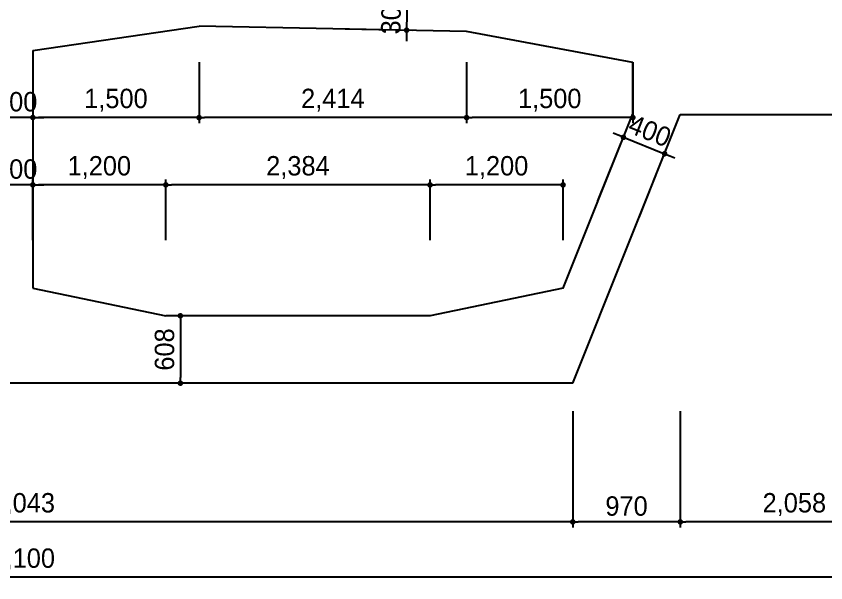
# Model space of a CAD drawing. Header units: millimetres. Extents: x 4807 to 36159, y 15286 to 32954.
# Drawn here: x 21458 to 28762, y 15286 to 20402 of the extents above; entities that cross this region are included whole.
import ezdxf

# ---------------------------------------------------------------- set-up
doc = ezdxf.new("R2010")
doc.units = ezdxf.units.MM
for name, color, linetype in [('3', 3, 'Continuous'), ('DIM', 1, 'Continuous'), ('DIM1', 1, 'Continuous')]:
    doc.layers.add(name, color=color, linetype=linetype)
doc.styles.add('HY중고딕', font='H2GTRM_0.TTF')
doc.dimstyles.new('일반도면_0050', dxfattribs={"dimtxt": 175, "dimasz": 50, "dimexe": 50, "dimexo": 0, "dimgap": 50, "dimtad": 1, "dimdec": 0, "dimzin": 0, "dimdsep": 46, "dimlunit": 6, "dimtxsty": 'HY중고딕', "dimblk": 'DOT', "dimcen": -250, "dimclrd": 1, "dimclre": 1, "dimclrt": 7, "dimadec": 8, "dimazin": 0, "dimtfac": 1, "dimtdec": 4, "dimtix": 1, "dimtmove": 2, "dimatfit": 3, "dimfxl": 1, "dimfrac": 2, "dimtolj": 1, "dimtzin": 0, "dimarcsym": 0})

# ---------------------------------------------------------------- blocks, each defined once
blk = doc.blocks.new('_Dot')
at = {"layer": 'DIM'}
blk.add_line((0, 0), (-1, 0), dxfattribs=at)
at = {"layer": 'DIM', "const_width": 0.5}
blk.add_lwpolyline([(-0.25, 0, 1), (0.25, 0, 1)], format="xyb", close=True, dxfattribs=at)
blk = doc.blocks.new('*D101')
at = {"layer": 'DEFPOINTS', "color": 0, "transparency": 16777216}
for p in [(13407.6, 15835.9), (29507.6, 15835.9), (13407.6, 15335.9)]:
    blk.add_point(p, dxfattribs=at)
at = {"layer": 'DIM1', "color": 1, "lineweight": -2, "transparency": 16777216}
for p, q in [((13407.6, 15835.9), (13407.6, 15285.9)), ((29507.6, 15835.9), (29507.6, 15285.9)), ((29457.6, 15335.9), (13457.6, 15335.9))]:
    blk.add_line(p, q, dxfattribs=at)
at = {"layer": 'DIM1', "color": 1, "lineweight": -2, "transparency": 16777216, "xscale": 50, "yscale": 50, "zscale": 50, "rotation": 180}
blk.add_blockref('_Dot', (13407.6, 15335.9), dxfattribs=at)
at = {"layer": 'DIM1', "color": 1, "lineweight": -2, "transparency": 16777216, "xscale": 50, "yscale": 50, "zscale": 50}
blk.add_blockref('_Dot', (29507.6, 15335.9), dxfattribs=at)
at = {"layer": 'DIM1', "color": 7, "transparency": 16777216, "insert": (21457.6, 15492.5), "char_height": 175, "attachment_point": 5, "style": 'HY중고딕'}
blk.add_mtext('\\A1;16,100', dxfattribs=at)
blk = doc.blocks.new('*D102')
at = {"layer": 'DEFPOINTS', "color": 0, "transparency": 16777216}
for p in [(26479.3, 16835.9), (27449.6, 16835.9), (26479.3, 15835.9)]:
    blk.add_point(p, dxfattribs=at)
at = {"layer": 'DIM1', "color": 1, "lineweight": -2, "transparency": 16777216}
for p, q in [((26479.3, 16835.9), (26479.3, 15785.9)), ((27449.6, 16835.9), (27449.6, 15785.9)), ((27399.6, 15835.9), (26529.3, 15835.9))]:
    blk.add_line(p, q, dxfattribs=at)
at = {"layer": 'DIM1', "color": 1, "lineweight": -2, "transparency": 16777216, "xscale": 50, "yscale": 50, "zscale": 50, "rotation": 180}
blk.add_blockref('_Dot', (26479.3, 15835.9), dxfattribs=at)
at = {"layer": 'DIM1', "color": 1, "lineweight": -2, "transparency": 16777216, "xscale": 50, "yscale": 50, "zscale": 50}
blk.add_blockref('_Dot', (27449.6, 15835.9), dxfattribs=at)
at = {"layer": 'DIM1', "color": 7, "transparency": 16777216, "insert": (26964.4, 15978), "char_height": 175, "attachment_point": 5, "style": 'HY중고딕'}
blk.add_mtext('\\A1;970', dxfattribs=at)
blk = doc.blocks.new('*D103')
at = {"layer": 'DEFPOINTS', "color": 0, "transparency": 16777216}
for p in [(16435.8, 16835.9), (26479.3, 16835.9), (16435.8, 15835.9)]:
    blk.add_point(p, dxfattribs=at)
at = {"layer": 'DIM1', "color": 1, "lineweight": -2, "transparency": 16777216}
for p, q in [((16435.8, 16835.9), (16435.8, 15785.9)), ((26479.3, 16835.9), (26479.3, 15785.9)), ((26429.3, 15835.9), (16485.8, 15835.9))]:
    blk.add_line(p, q, dxfattribs=at)
at = {"layer": 'DIM1', "color": 1, "lineweight": -2, "transparency": 16777216, "xscale": 50, "yscale": 50, "zscale": 50, "rotation": 180}
blk.add_blockref('_Dot', (16435.8, 15835.9), dxfattribs=at)
at = {"layer": 'DIM1', "color": 1, "lineweight": -2, "transparency": 16777216, "xscale": 50, "yscale": 50, "zscale": 50}
blk.add_blockref('_Dot', (26479.3, 15835.9), dxfattribs=at)
at = {"layer": 'DIM1', "color": 7, "transparency": 16777216, "insert": (21457.6, 15992.5), "char_height": 175, "attachment_point": 5, "style": 'HY중고딕'}
blk.add_mtext('\\A1;10,043', dxfattribs=at)
blk = doc.blocks.new('*D105')
at = {"layer": 'DEFPOINTS', "color": 0, "transparency": 16777216}
for p in [(27449.6, 16835.9), (29507.6, 16835.9), (27449.6, 15835.9)]:
    blk.add_point(p, dxfattribs=at)
at = {"layer": 'DIM1', "color": 1, "lineweight": -2, "transparency": 16777216}
for p, q in [((27449.6, 16835.9), (27449.6, 15785.9)), ((29507.6, 16835.9), (29507.6, 15785.9)), ((29457.6, 15835.9), (27499.6, 15835.9))]:
    blk.add_line(p, q, dxfattribs=at)
at = {"layer": 'DIM1', "color": 1, "lineweight": -2, "transparency": 16777216, "xscale": 50, "yscale": 50, "zscale": 50, "rotation": 180}
blk.add_blockref('_Dot', (27449.6, 15835.9), dxfattribs=at)
at = {"layer": 'DIM1', "color": 1, "lineweight": -2, "transparency": 16777216, "xscale": 50, "yscale": 50, "zscale": 50}
blk.add_blockref('_Dot', (29507.6, 15835.9), dxfattribs=at)
at = {"layer": 'DIM1', "color": 7, "transparency": 16777216, "insert": (28478.6, 15992.5), "char_height": 175, "attachment_point": 5, "style": 'HY중고딕'}
blk.add_mtext('\\A1;2,058', dxfattribs=at)
blk = doc.blocks.new('*D107')
at = {"layer": 'DEFPOINTS', "color": 0, "transparency": 16777216}
for p in [(22807.6, 18878.4), (22807.6, 18378.4), (25191.8, 18378.4)]:
    blk.add_point(p, dxfattribs=at)
at = {"layer": 'DIM1', "color": 1, "lineweight": -2, "transparency": 16777216}
for p, q in [((22807.6, 18378.4), (22807.6, 18928.4)), ((25191.8, 18378.4), (25191.8, 18928.4)), ((25141.8, 18878.4), (22857.6, 18878.4))]:
    blk.add_line(p, q, dxfattribs=at)
at = {"layer": 'DIM1', "color": 1, "lineweight": -2, "transparency": 16777216, "xscale": 50, "yscale": 50, "zscale": 50, "rotation": 180}
blk.add_blockref('_Dot', (22807.6, 18878.4), dxfattribs=at)
at = {"layer": 'DIM1', "color": 1, "lineweight": -2, "transparency": 16777216, "xscale": 50, "yscale": 50, "zscale": 50}
blk.add_blockref('_Dot', (25191.8, 18878.4), dxfattribs=at)
at = {"layer": 'DIM1', "color": 7, "transparency": 16777216, "insert": (23999.7, 19035), "char_height": 175, "attachment_point": 5, "style": 'HY중고딕'}
blk.add_mtext('\\A1;2,384', dxfattribs=at)
blk = doc.blocks.new('*D108')
at = {"layer": 'DEFPOINTS', "color": 0, "transparency": 16777216}
for p in [(21607.6, 18878.4), (21607.6, 18378.4), (22807.6, 18378.4)]:
    blk.add_point(p, dxfattribs=at)
at = {"layer": 'DIM1', "color": 1, "lineweight": -2, "transparency": 16777216}
for p, q in [((21607.6, 18378.4), (21607.6, 18928.4)), ((22807.6, 18378.4), (22807.6, 18928.4)), ((22757.6, 18878.4), (21657.6, 18878.4))]:
    blk.add_line(p, q, dxfattribs=at)
at = {"layer": 'DIM1', "color": 1, "lineweight": -2, "transparency": 16777216, "xscale": 50, "yscale": 50, "zscale": 50, "rotation": 180}
blk.add_blockref('_Dot', (21607.6, 18878.4), dxfattribs=at)
at = {"layer": 'DIM1', "color": 1, "lineweight": -2, "transparency": 16777216, "xscale": 50, "yscale": 50, "zscale": 50}
blk.add_blockref('_Dot', (22807.6, 18878.4), dxfattribs=at)
at = {"layer": 'DIM1', "color": 7, "transparency": 16777216, "insert": (22207.6, 19035), "char_height": 175, "attachment_point": 5, "style": 'HY중고딕'}
blk.add_mtext('\\A1;1,200', dxfattribs=at)
blk = doc.blocks.new('*D112')
at = {"layer": 'DEFPOINTS', "color": 0, "transparency": 16777216}
for p in [(25191.8, 18878.4), (25191.8, 18378.4), (26391.8, 18378.4)]:
    blk.add_point(p, dxfattribs=at)
at = {"layer": 'DIM1', "color": 1, "lineweight": -2, "transparency": 16777216}
for p, q in [((25191.8, 18378.4), (25191.8, 18928.4)), ((26391.8, 18378.4), (26391.8, 18928.4)), ((26341.8, 18878.4), (25241.8, 18878.4))]:
    blk.add_line(p, q, dxfattribs=at)
at = {"layer": 'DIM1', "color": 1, "lineweight": -2, "transparency": 16777216, "xscale": 50, "yscale": 50, "zscale": 50, "rotation": 180}
blk.add_blockref('_Dot', (25191.8, 18878.4), dxfattribs=at)
at = {"layer": 'DIM1', "color": 1, "lineweight": -2, "transparency": 16777216, "xscale": 50, "yscale": 50, "zscale": 50}
blk.add_blockref('_Dot', (26391.8, 18878.4), dxfattribs=at)
at = {"layer": 'DIM1', "color": 7, "transparency": 16777216, "insert": (25791.8, 19035), "char_height": 175, "attachment_point": 5, "style": 'HY중고딕'}
blk.add_mtext('\\A1;1,200', dxfattribs=at)
blk = doc.blocks.new('*D113')
at = {"layer": 'DEFPOINTS', "color": 0, "transparency": 16777216}
for p in [(21307.6, 18878.4), (21307.6, 18378.4), (21607.6, 18378.4)]:
    blk.add_point(p, dxfattribs=at)
at = {"layer": 'DIM1', "color": 1, "lineweight": -2, "transparency": 16777216}
for p, q in [((21307.6, 18378.4), (21307.6, 18928.4)), ((21607.6, 18378.4), (21607.6, 18928.4)), ((21257.6, 18878.4), (21207.6, 18878.4)), ((21607.6, 18878.4), (21307.6, 18878.4)), ((21657.6, 18878.4), (21707.6, 18878.4))]:
    blk.add_line(p, q, dxfattribs=at)
at = {"layer": 'DIM1', "color": 1, "lineweight": -2, "transparency": 16777216, "xscale": 50, "yscale": 50, "zscale": 50}
blk.add_blockref('_Dot', (21307.6, 18878.4), dxfattribs=at)
at = {"layer": 'DIM1', "color": 1, "lineweight": -2, "transparency": 16777216, "xscale": 50, "yscale": 50, "zscale": 50, "rotation": 180}
blk.add_blockref('_Dot', (21607.6, 18878.4), dxfattribs=at)
at = {"layer": 'DIM1', "color": 7, "transparency": 16777216, "insert": (21457.6, 19020.5), "char_height": 175, "attachment_point": 5, "style": 'HY중고딕'}
blk.add_mtext('\\A1;300', dxfattribs=at)
blk = doc.blocks.new('*D114')
at = {"layer": 'DEFPOINTS', "color": 0, "transparency": 16777216}
for p in [(23107.6, 19986.4), (25521.5, 19986.4), (23107.6, 19486.4)]:
    blk.add_point(p, dxfattribs=at)
at = {"layer": 'DIM1', "color": 1, "lineweight": -2, "transparency": 16777216}
for p, q in [((23107.6, 19986.4), (23107.6, 19436.4)), ((25521.5, 19986.4), (25521.5, 19436.4)), ((25471.5, 19486.4), (23157.6, 19486.4))]:
    blk.add_line(p, q, dxfattribs=at)
at = {"layer": 'DIM1', "color": 1, "lineweight": -2, "transparency": 16777216, "xscale": 50, "yscale": 50, "zscale": 50, "rotation": 180}
blk.add_blockref('_Dot', (23107.6, 19486.4), dxfattribs=at)
at = {"layer": 'DIM1', "color": 1, "lineweight": -2, "transparency": 16777216, "xscale": 50, "yscale": 50, "zscale": 50}
blk.add_blockref('_Dot', (25521.5, 19486.4), dxfattribs=at)
at = {"layer": 'DIM1', "color": 7, "transparency": 16777216, "insert": (24314.5, 19643), "char_height": 175, "attachment_point": 5, "style": 'HY중고딕'}
blk.add_mtext('\\A1;2,414', dxfattribs=at)
blk = doc.blocks.new('*D115')
at = {"layer": 'DEFPOINTS', "color": 0, "transparency": 16777216}
for p in [(21607.6, 19986.4), (23107.6, 19986.4), (21607.6, 19486.4)]:
    blk.add_point(p, dxfattribs=at)
at = {"layer": 'DIM1', "color": 1, "lineweight": -2, "transparency": 16777216}
for p, q in [((21607.6, 19986.4), (21607.6, 19436.4)), ((23107.6, 19986.4), (23107.6, 19436.4)), ((23057.6, 19486.4), (21657.6, 19486.4))]:
    blk.add_line(p, q, dxfattribs=at)
at = {"layer": 'DIM1', "color": 1, "lineweight": -2, "transparency": 16777216, "xscale": 50, "yscale": 50, "zscale": 50, "rotation": 180}
blk.add_blockref('_Dot', (21607.6, 19486.4), dxfattribs=at)
at = {"layer": 'DIM1', "color": 1, "lineweight": -2, "transparency": 16777216, "xscale": 50, "yscale": 50, "zscale": 50}
blk.add_blockref('_Dot', (23107.6, 19486.4), dxfattribs=at)
at = {"layer": 'DIM1', "color": 7, "transparency": 16777216, "insert": (22357.6, 19643), "char_height": 175, "attachment_point": 5, "style": 'HY중고딕'}
blk.add_mtext('\\A1;1,500', dxfattribs=at)
blk = doc.blocks.new('*D119')
at = {"layer": 'DEFPOINTS', "color": 0, "transparency": 16777216}
for p in [(25521.5, 19986.4), (27021.5, 19986.4), (25521.5, 19486.4)]:
    blk.add_point(p, dxfattribs=at)
at = {"layer": 'DIM1', "color": 1, "lineweight": -2, "transparency": 16777216}
for p, q in [((25521.5, 19986.4), (25521.5, 19436.4)), ((27021.5, 19986.4), (27021.5, 19436.4)), ((26971.5, 19486.4), (25571.5, 19486.4))]:
    blk.add_line(p, q, dxfattribs=at)
at = {"layer": 'DIM1', "color": 1, "lineweight": -2, "transparency": 16777216, "xscale": 50, "yscale": 50, "zscale": 50, "rotation": 180}
blk.add_blockref('_Dot', (25521.5, 19486.4), dxfattribs=at)
at = {"layer": 'DIM1', "color": 1, "lineweight": -2, "transparency": 16777216, "xscale": 50, "yscale": 50, "zscale": 50}
blk.add_blockref('_Dot', (27021.5, 19486.4), dxfattribs=at)
at = {"layer": 'DIM1', "color": 7, "transparency": 16777216, "insert": (26271.5, 19643), "char_height": 175, "attachment_point": 5, "style": 'HY중고딕'}
blk.add_mtext('\\A1;1,500', dxfattribs=at)
blk = doc.blocks.new('*D120')
at = {"layer": 'DEFPOINTS', "color": 0, "transparency": 16777216}
for p in [(21307.6, 19986.4), (21607.6, 19986.4), (21307.6, 19486.4)]:
    blk.add_point(p, dxfattribs=at)
at = {"layer": 'DIM1', "color": 1, "lineweight": -2, "transparency": 16777216}
for p, q in [((21307.6, 19986.4), (21307.6, 19436.4)), ((21607.6, 19986.4), (21607.6, 19436.4)), ((21257.6, 19486.4), (21207.6, 19486.4)), ((21607.6, 19486.4), (21307.6, 19486.4)), ((21657.6, 19486.4), (21707.6, 19486.4))]:
    blk.add_line(p, q, dxfattribs=at)
at = {"layer": 'DIM1', "color": 1, "lineweight": -2, "transparency": 16777216, "xscale": 50, "yscale": 50, "zscale": 50}
blk.add_blockref('_Dot', (21307.6, 19486.4), dxfattribs=at)
at = {"layer": 'DIM1', "color": 1, "lineweight": -2, "transparency": 16777216, "xscale": 50, "yscale": 50, "zscale": 50, "rotation": 180}
blk.add_blockref('_Dot', (21607.6, 19486.4), dxfattribs=at)
at = {"layer": 'DIM1', "color": 7, "transparency": 16777216, "insert": (21457.6, 19628.5), "char_height": 175, "attachment_point": 5, "style": 'HY중고딕'}
blk.add_mtext('\\A1;300', dxfattribs=at)
blk = doc.blocks.new('*D127')
at = {"layer": 'DEFPOINTS', "color": 0, "transparency": 16777216}
for p in [(24432.6, 20586.5), (24426.6, 20286.7), (24980, 20275.6)]:
    blk.add_point(p, dxfattribs=at)
at = {"layer": 'DIM1', "color": 1, "lineweight": -2, "transparency": 16777216}
for p, q in [((24987, 20625.5), (24988, 20675.5)), ((24432.6, 20586.5), (25036, 20574.5)), ((24986, 20575.5), (24980, 20275.6)), ((24426.6, 20286.7), (25030, 20274.6)), ((24979, 20225.6), (24978, 20175.6))]:
    blk.add_line(p, q, dxfattribs=at)
at = {"layer": 'DIM1', "color": 1, "lineweight": -2, "transparency": 16777216, "xscale": 50, "yscale": 50, "zscale": 50}
for p, rotation in [((24986, 20575.5), 268.8542371635894), ((24980, 20275.6), 88.85423716358937)]:
    blk.add_blockref('_Dot', p, dxfattribs=dict(at, rotation=rotation))
at = {"layer": 'DIM1', "color": 7, "transparency": 16777216, "insert": (24840.9, 20428.4), "char_height": 175, "attachment_point": 5, "rotation": 88.85424, "style": 'HY중고딕'}
blk.add_mtext('\\A1;300', dxfattribs=at)
blk = doc.blocks.new('*D128')
at = {"layer": 'DEFPOINTS', "color": 0, "transparency": 16777216}
for p in [(27307.8, 19159.6), (26706.7, 18733.8), (27078, 18585.3)]:
    blk.add_point(p, dxfattribs=at)
at = {"layer": 'DIM1', "color": 1, "lineweight": -2, "transparency": 16777216}
for p, q in [((26706.7, 18733.8), (26955, 19354.6)), ((26890, 19326.7), (26843.5, 19345.3)), ((26936.4, 19308.2), (27307.8, 19159.6)), ((27078, 18585.3), (27326.3, 19206)), ((27354.2, 19141), (27400.6, 19122.5))]:
    blk.add_line(p, q, dxfattribs=at)
at = {"layer": 'DIM1', "color": 1, "lineweight": -2, "transparency": 16777216, "xscale": 50, "yscale": 50, "zscale": 50}
for p, rotation in [((26936.4, 19308.2), 338.1985905136482), ((27307.8, 19159.6), 158.1985905136482)]:
    blk.add_blockref('_Dot', p, dxfattribs=dict(at, rotation=rotation))
at = {"layer": 'DIM1', "color": 7, "transparency": 16777216, "insert": (27174.9, 19365.8), "char_height": 175, "attachment_point": 5, "rotation": 338.19859, "style": 'HY중고딕'}
blk.add_mtext('\\A1;400', dxfattribs=at)
blk = doc.blocks.new('*D129')
at = {"layer": 'DEFPOINTS', "color": 0, "transparency": 16777216}
for p in [(23999.7, 17696.7), (22938.8, 17088.3), (23999.7, 17088.3)]:
    blk.add_point(p, dxfattribs=at)
at = {"layer": 'DIM1', "color": 1, "lineweight": -2, "transparency": 16777216}
for p, q in [((23999.7, 17696.7), (22888.8, 17696.7)), ((22938.8, 17646.7), (22938.8, 17138.3)), ((23999.7, 17088.3), (22888.8, 17088.3))]:
    blk.add_line(p, q, dxfattribs=at)
at = {"layer": 'DIM1', "color": 1, "lineweight": -2, "transparency": 16777216, "xscale": 50, "yscale": 50, "zscale": 50}
for p, rotation in [((22938.8, 17696.7), 90), ((22938.8, 17088.3), 270)]:
    blk.add_blockref('_Dot', p, dxfattribs=dict(at, rotation=rotation))
at = {"layer": 'DIM1', "color": 7, "transparency": 16777216, "insert": (22796.6, 17392.5), "char_height": 175, "attachment_point": 5, "rotation": 90, "style": 'HY중고딕'}
blk.add_mtext('\\A1;608', dxfattribs=at)

msp = doc.modelspace()

# ---------------------------------------------------------------- linework, layer by layer
at = {"layer": '3'}
for p, q in [((21607.6, 20093), (23107.6, 20313)), ((25521.5, 20264.8), (23107.6, 20313)), ((27021.5, 19984.8), (25521.5, 20264.8)), ((21607.6, 20093), (21607.6, 17946.7)), ((27021.5, 19521), (27021.5, 19984.8)), ((26391.8, 17946.7), (27021.5, 19521)), ((26479.3, 17088.3), (27449.6, 19514)), ((27449.6, 19514), (29507.6, 19514)), ((21607.6, 17946.7), (22807.6, 17696.7)), ((26391.8, 17946.7), (25191.8, 17696.7)), ((25191.8, 17696.7), (22807.6, 17696.7)), ((26479.3, 17088.3), (16435.8, 17088.3))]:
    msp.add_line(p, q, dxfattribs=at)

# ---------------------------------------------------------------- dimensions: what is measured, and where the dimension line sits
at = {"layer": 'DIM1'}
for p1, p2, distance, picture, middle in [((24432.6, 20586.5), (24426.6, 20286.7), 553.5, '*D127', (24840.9, 20428.4)), ((26706.7, 18733.8), (27078, 18585.3), 618.6, '*D128', (27174.9, 19365.8)), ((23999.7, 17696.7), (23999.7, 17088.3), -1060.9, '*D129', (22796.6, 17392.5))]:
    dim = msp.add_aligned_dim(p1=p1, p2=p2, distance=distance, dimstyle='일반도면_0050', dxfattribs=at)
    dim.commit()
    dim.dimension.update_dxf_attribs({"geometry": picture, "text_midpoint": middle})
for base, p1, p2, picture, middle in [((21307.6, 19486.4), (21607.6, 19986.4), (21307.6, 19986.4), '*D120', (21457.6, 19628.5)), ((21607.6, 19486.4), (23107.6, 19986.4), (21607.6, 19986.4), '*D115', (22357.6, 19643)), ((23107.6, 19486.4), (25521.5, 19986.4), (23107.6, 19986.4), '*D114', (24314.5, 19643)), ((25521.5, 19486.4), (27021.5, 19986.4), (25521.5, 19986.4), '*D119', (26271.5, 19643)), ((21607.6, 18878.4), (22807.6, 18378.4), (21607.6, 18378.4), '*D108', (22207.6, 19035)), ((22807.6, 18878.4), (25191.8, 18378.4), (22807.6, 18378.4), '*D107', (23999.7, 19035)), ((25191.8, 18878.4), (26391.8, 18378.4), (25191.8, 18378.4), '*D112', (25791.8, 19035)), ((21307.6, 18878.4), (21607.6, 18378.4), (21307.6, 18378.4), '*D113', (21457.6, 19020.5)), ((16435.8357, 15835.8926), (26479.2757, 16835.8926), (16435.8357, 16835.8926), '*D103', (21457.5557, 15992.5333)), ((26479.3, 15835.9), (27449.6, 16835.9), (26479.3, 16835.9), '*D102', (26964.4, 15978)), ((27449.6, 15835.9), (29507.6, 16835.9), (27449.6, 16835.9), '*D105', (28478.6, 15992.5)), ((13407.6, 15335.9), (29507.6, 15835.9), (13407.6, 15835.9), '*D101', (21457.6, 15492.5))]:
    dim = msp.add_linear_dim(base=base, p1=p1, p2=p2, dimstyle='일반도면_0050', dxfattribs=at)
    dim.commit()
    dim.dimension.update_dxf_attribs({"geometry": picture, "text_midpoint": middle})

doc.saveas('drawing.dxf')
